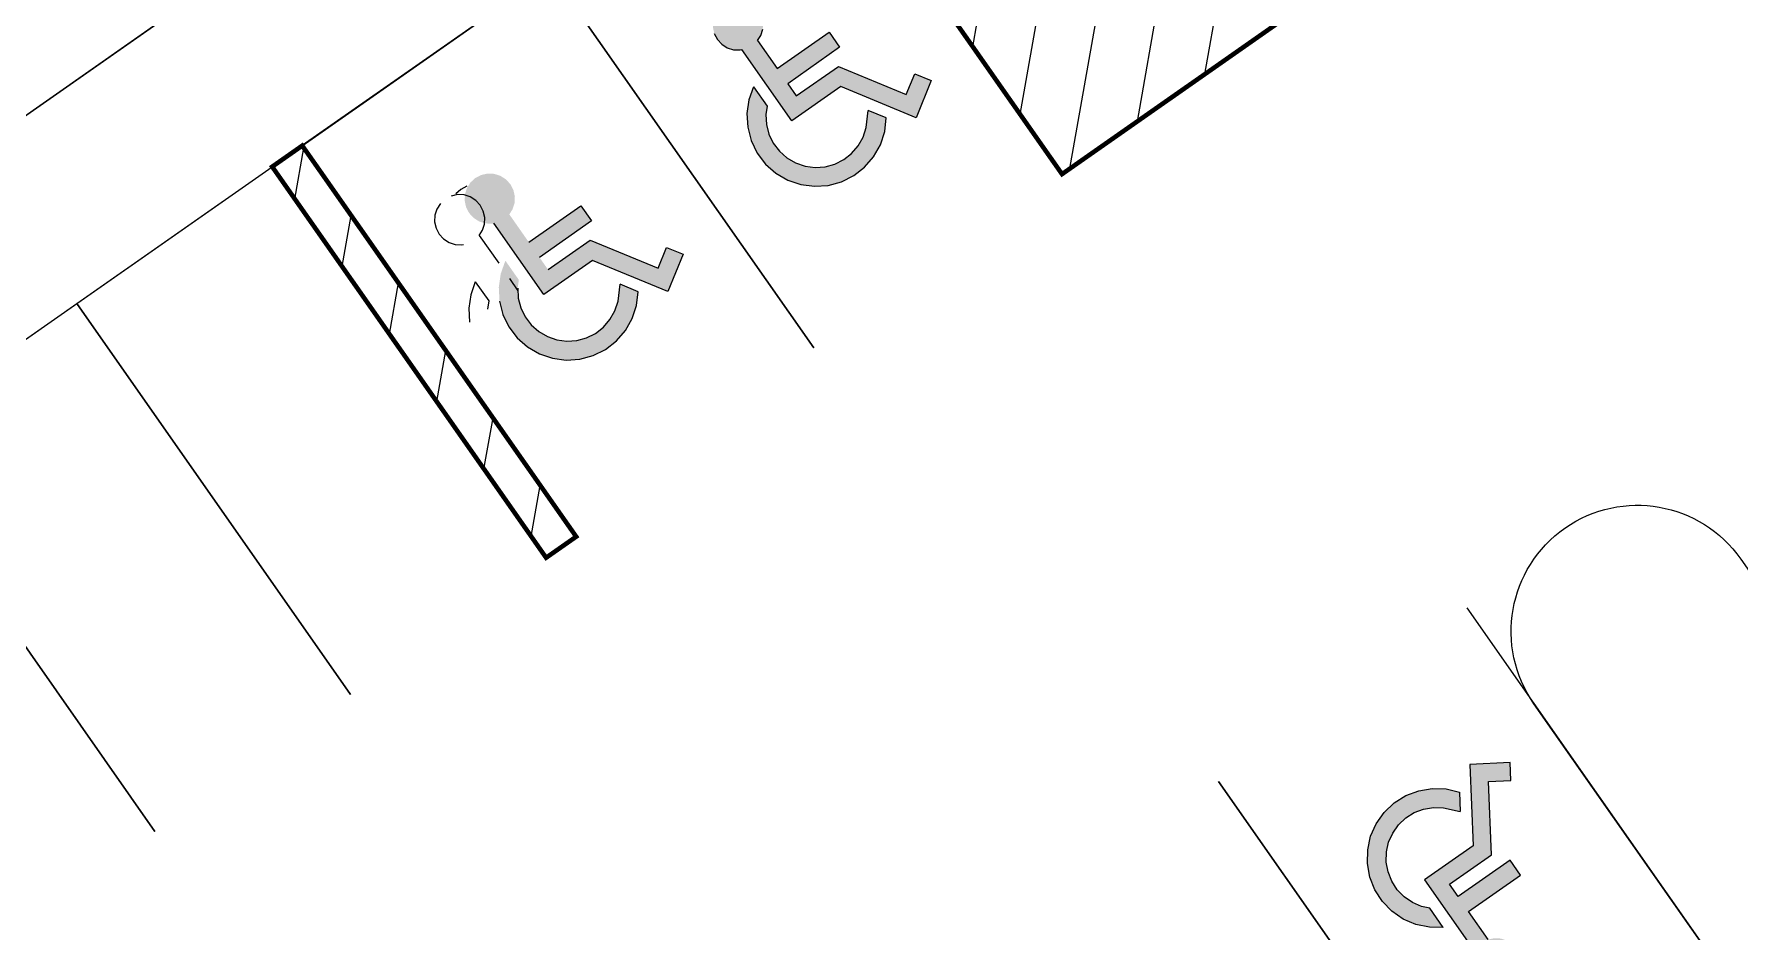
# Model space of a CAD drawing. Header units: millimetres. Extents: x 152904052 to 153933663, y 538271515 to 539240469.
# Drawn here: x 153312901 to 153331479, y 538645618 to 538655400 of the extents above; entities that cross this region are included whole.
import ezdxf

# ---------------------------------------------------------------- set-up
doc = ezdxf.new("R2010")
doc.units = ezdxf.units.MM
doc.layers.add('SCHM', color=9, linetype='Continuous')
pattern_1 = [(80, (122809884.9, 494497989), (-625.352923, 110.266593), [])]

msp = doc.modelspace()

# ---------------------------------------------------------------- hatches: boundary and pattern name
at = {"layer": 'SCHM'}
h = msp.add_hatch(dxfattribs=at)
h.set_pattern_fill('ANSI31', color=256, scale=200, angle=35)
h.set_pattern_definition(pattern_1)
h.paths.add_polyline_path([(153324096, 538653874.4), (153326799.2, 538655767.2), (153323934.5, 538659858.6), (153321231.2, 538657965.7)])
for points in [[(153320824.5, 538655593.9), (153320791.5, 538655657.4), (153320743.1, 538655710.1), (153320682.8, 538655748.6), (153320614.5, 538655770.1), (153320543, 538655773.2), (153320473.1, 538655757.8), (153320409.6, 538655724.7), (153320356.9, 538655676.4), (153320318.4, 538655616), (153320296.9, 538655547.7), (153320293.8, 538655476.2), (153320309.3, 538655406.4), (153320342.3, 538655342.9), (153320390.7, 538655290.1), (153320451, 538655251.7), (153320519.3, 538655230.2), (153320590.8, 538655227), (153320610.3, 538655231.4), (153321154, 538654454.9), (153321685.9, 538654827.4), (153322505.8, 538654489), (153322672.7, 538654893.5), (153322492.6, 538654967.8), (153322400, 538654743.4), (153321661.6, 538655048.2), (153321201.8, 538654726.3), (153321108.2, 538654860), (153321674.4, 538655256.5), (153321559.1, 538655421.2), (153320992.8, 538655024.7), (153320780, 538655328.7), (153320815.4, 538655384.3), (153320836.9, 538655452.5), (153320840, 538655524)], [(153320870.9, 538654525.1), (153320883.8, 538654614.5), (153320737, 538654824.2), (153320686.7, 538654682.8), (153320665.2, 538654534.3), (153320673.4, 538654384.5), (153320710.8, 538654239.2), (153320776.1, 538654104.1), (153320866.7, 538653984.5), (153320979, 538653885), (153321108.7, 538653809.6), (153321250.8, 538653761.1), (153321399.5, 538653741.6), (153321549.2, 538653751.6), (153321694, 538653791), (153321828.3, 538653858), (153321946.7, 538653950.1), (153322044.7, 538654063.8), (153322118.5, 538654194.4), (153322165.1, 538654337.1), (153322182.7, 538654486.1), (153321986, 538654567.2), (153321964, 538654381.3), (153321930.1, 538654277.4), (153321876.3, 538654182.1), (153321804.9, 538654099.3), (153321718.6, 538654032.2), (153321620.7, 538653983.3), (153321515.2, 538653954.6), (153321406.1, 538653947.3), (153321297.6, 538653961.5), (153321194.1, 538653996.9), (153321099.6, 538654051.8), (153321017.7, 538654124.3), (153320951.7, 538654211.5), (153320904.1, 538654310), (153320876.8, 538654415.9)], [(153318121.3, 538653701.1), (153318088.3, 538653764.6), (153318039.9, 538653817.3), (153317979.6, 538653855.8), (153317911.3, 538653877.3), (153317839.8, 538653880.4), (153317769.9, 538653864.9), (153317706.4, 538653831.9), (153317653.7, 538653783.6), (153317615.2, 538653723.2), (153317593.7, 538653654.9), (153317590.6, 538653583.4), (153317606.1, 538653513.6), (153317639.1, 538653450.1), (153317687.5, 538653397.3), (153317747.8, 538653358.9), (153317816.1, 538653337.4), (153317887.6, 538653334.2), (153317907.1, 538653338.6), (153318450.8, 538652562.1), (153318982.7, 538652934.6), (153319802.6, 538652596.2), (153319969.5, 538653000.7), (153319789.4, 538653075), (153319696.8, 538652850.6), (153318958.4, 538653155.4), (153318498.6, 538652833.5), (153318405, 538652967.2), (153318971.2, 538653363.7), (153318855.9, 538653528.4), (153318289.6, 538653131.9), (153318076.8, 538653435.9), (153318112.2, 538653491.5), (153318133.7, 538653559.7), (153318136.8, 538653631.2)], [(153318167.7, 538652632.3), (153318180.6, 538652721.7), (153318033.8, 538652931.4), (153317983.5, 538652790), (153317962, 538652641.5), (153317970.2, 538652491.7), (153318007.6, 538652346.4), (153318072.9, 538652211.3), (153318163.5, 538652091.7), (153318275.8, 538651992.2), (153318405.5, 538651916.8), (153318547.6, 538651868.3), (153318696.3, 538651848.8), (153318846, 538651858.8), (153318990.8, 538651898.2), (153319125.1, 538651965.2), (153319243.5, 538652057.3), (153319341.5, 538652170.9), (153319415.3, 538652301.6), (153319461.8, 538652444.3), (153319479.5, 538652593.3), (153319282.8, 538652674.4), (153319260.8, 538652488.5), (153319226.9, 538652384.6), (153319173.1, 538652289.3), (153319101.7, 538652206.5), (153319015.4, 538652139.3), (153318917.5, 538652090.5), (153318812, 538652061.8), (153318702.9, 538652054.5), (153318594.4, 538652068.7), (153318490.9, 538652104.1), (153318396.4, 538652159), (153318314.5, 538652231.5), (153318248.5, 538652318.7), (153318200.9, 538652417.2), (153318173.6, 538652523.1)], [(153329001.3, 538645485.3), (153329049.7, 538645432.5), (153329082.7, 538645369.1), (153329098.2, 538645299.2), (153329095.1, 538645227.7), (153329073.6, 538645159.4), (153329035.1, 538645099.1), (153328982.3, 538645050.7), (153328918.9, 538645017.7), (153328849, 538645002.2), (153328777.5, 538645005.3), (153328709.2, 538645026.8), (153328648.9, 538645065.3), (153328600.5, 538645118.1), (153328567.5, 538645181.5), (153328552, 538645251.4), (153328555.1, 538645322.9), (153328576.6, 538645391.2), (153328587.4, 538645408), (153328043.7, 538646184.5), (153328575.6, 538646556.9), (153328538.1, 538647443.1), (153328975.3, 538647461.6), (153328983.5, 538647266.9), (153328741, 538647256.7), (153328774.8, 538646458.5), (153328315, 538646136.6), (153328408.7, 538646002.8), (153328975, 538646399.3), (153329090.3, 538646234.7), (153328524, 538645838.2), (153328736.9, 538645534.1), (153328801.2, 538645548.4), (153328872.7, 538645545.3), (153328941, 538645523.8)], [(153328012.8, 538645894.4), (153328101.3, 538645876), (153328248.1, 538645666.4), (153328098, 538645667.5), (153327951.2, 538645698), (153327813.1, 538645756.9), (153327689.4, 538645841.8), (153327584.8, 538645949.4), (153327503.4, 538646075.4), (153327448.3, 538646215), (153327421.8, 538646362.7), (153327424.9, 538646512.7), (153327457.4, 538646659.2), (153327518, 538646796.4), (153327604.5, 538646919), (153327713.4, 538647022.3), (153327840.5, 538647102), (153327980.8, 538647155.3), (153328128.8, 538647179.9), (153328278.8, 538647174.9), (153328424.8, 538647140.5), (153328433.8, 538646927.9), (153328251.6, 538646970.9), (153328142.3, 538646974.5), (153328034.4, 538646956.6), (153327932.2, 538646917.8), (153327839.5, 538646859.6), (153327760.2, 538646784.4), (153327697.1, 538646695), (153327652.9, 538646595), (153327629.2, 538646488.2), (153327627, 538646378.9), (153327646.3, 538646271.2), (153327686.4, 538646169.5), (153327745.8, 538646077.6), (153327822, 538645999.2), (153327912.2, 538645937.3)]]:
    msp.add_hatch(color=256, dxfattribs=at).paths.add_polyline_path(points)
h = msp.add_hatch(dxfattribs=at)
h.set_pattern_fill('ANSI31', color=256, scale=200, angle=35)
h.set_pattern_definition(pattern_1)
h.paths.add_polyline_path([(153318477.3, 538649694.7), (153318804.9, 538649924.2), (153315821.7, 538654184.6), (153315494.1, 538653955.2)])

# ---------------------------------------------------------------- linework, layer by layer
for p, q in [((153320815.4, 538655384.3), (153320836.9, 538655452.5)), ((153320992.8, 538655024.7), (153321559.1, 538655421.2)), ((153321559.1, 538655421.2), (153321674.4, 538655256.5)), ((153320309.3, 538655406.4), (153320342.3, 538655342.9)), ((153320342.3, 538655342.9), (153320390.7, 538655290.1)), ((153320390.7, 538655290.1), (153320451, 538655251.7)), ((153320451, 538655251.7), (153320519.3, 538655230.2)), ((153320780, 538655328.7), (153320815.4, 538655384.3)), ((153320780, 538655328.7), (153320992.8, 538655024.7)), ((153321674.4, 538655256.5), (153321108.2, 538654860)), ((153320519.3, 538655230.2), (153320590.8, 538655227)), ((153320590.8, 538655227), (153320610.3, 538655231.4)), ((153321154, 538654454.9), (153320610.3, 538655231.4)), ((153321201.8, 538654726.3), (153321661.6, 538655048.2)), ((153321661.6, 538655048.2), (153322400, 538654743.4)), ((153322400, 538654743.4), (153322492.6, 538654967.8)), ((153322492.6, 538654967.8), (153322672.7, 538654893.5)), ((153322672.7, 538654893.5), (153322505.8, 538654489)), ((153320686.7, 538654682.8), (153320665.2, 538654534.3)), ((153320737, 538654824.2), (153320686.7, 538654682.8)), ((153320737, 538654824.2), (153320883.8, 538654614.5)), ((153321108.2, 538654860), (153321201.8, 538654726.3)), ((153321685.9, 538654827.4), (153321154, 538654454.9)), ((153322505.8, 538654489), (153321685.9, 538654827.4)), ((153320665.2, 538654534.3), (153320673.4, 538654384.5)), ((153320883.8, 538654614.5), (153320870.9, 538654525.1)), ((153320870.9, 538654525.1), (153320876.8, 538654415.9)), ((153321964, 538654381.3), (153321986, 538654567.2)), ((153322182.7, 538654486.1), (153321986, 538654567.2)), ((153320673.4, 538654384.5), (153320710.8, 538654239.2)), ((153320876.8, 538654415.9), (153320904.1, 538654310)), ((153320904.1, 538654310), (153320951.7, 538654211.5)), ((153321930.1, 538654277.4), (153321964, 538654381.3)), ((153322118.5, 538654194.4), (153322165.1, 538654337.1)), ((153322165.1, 538654337.1), (153322182.7, 538654486.1)), ((153320710.8, 538654239.2), (153320776.1, 538654104.1)), ((153320951.7, 538654211.5), (153321017.7, 538654124.3)), ((153321017.7, 538654124.3), (153321099.6, 538654051.8)), ((153321804.9, 538654099.3), (153321876.3, 538654182.1)), ((153321876.3, 538654182.1), (153321930.1, 538654277.4)), ((153322044.7, 538654063.8), (153322118.5, 538654194.4)), ((153320776.1, 538654104.1), (153320866.7, 538653984.5)), ((153320866.7, 538653984.5), (153320979, 538653885)), ((153321099.6, 538654051.8), (153321194.1, 538653996.9)), ((153321194.1, 538653996.9), (153321297.6, 538653961.5)), ((153321297.6, 538653961.5), (153321406.1, 538653947.3)), ((153321406.1, 538653947.3), (153321515.2, 538653954.6)), ((153321515.2, 538653954.6), (153321620.7, 538653983.3)), ((153321620.7, 538653983.3), (153321718.6, 538654032.2)), ((153321718.6, 538654032.2), (153321804.9, 538654099.3)), ((153321828.3, 538653858), (153321946.7, 538653950.1)), ((153321946.7, 538653950.1), (153322044.7, 538654063.8)), ((153320979, 538653885), (153321108.7, 538653809.6)), ((153321108.7, 538653809.6), (153321250.8, 538653761.1)), ((153321250.8, 538653761.1), (153321399.5, 538653741.6)), ((153321399.5, 538653741.6), (153321549.2, 538653751.6)), ((153321549.2, 538653751.6), (153321694, 538653791)), ((153321694, 538653791), (153321828.3, 538653858)), ((153317512.1, 538653651), (153317442.3, 538653635.5)), ((153317548.8, 538653708.4), (153317496, 538653660)), ((153317583.6, 538653647.9), (153317512.1, 538653651)), ((153317612.3, 538653741.4), (153317548.8, 538653708.4)), ((153317651.9, 538653626.4), (153317583.6, 538653647.9)), ((153317712.3, 538653587.9), (153317651.9, 538653626.4)), ((153317760.6, 538653535.1), (153317712.3, 538653587.9)), ((153317266.1, 538653425.5), (153317262.9, 538653354)), ((153317287.6, 538653493.8), (153317266.1, 538653425.5)), ((153317326, 538653554.1), (153317287.6, 538653493.8)), ((153317793.6, 538653471.7), (153317760.6, 538653535.1)), ((153317809.1, 538653401.8), (153317793.6, 538653471.7)), ((153317806, 538653330.3), (153317809.1, 538653401.8)), ((153318289.6, 538653131.9), (153318855.9, 538653528.4)), ((153318855.9, 538653528.4), (153318971.2, 538653363.7)), ((153317262.9, 538653354), (153317278.4, 538653284.1)), ((153317278.4, 538653284.1), (153317311.5, 538653220.7)), ((153317311.5, 538653220.7), (153317359.8, 538653167.9)), ((153317749.1, 538653206.5), (153317784.5, 538653262)), ((153317749.1, 538653206.5), (153317962, 538652902.5)), ((153317784.5, 538653262), (153317806, 538653330.3)), ((153318450.8, 538652562.1), (153317907.1, 538653338.6)), ((153318971.2, 538653363.7), (153318405, 538652967.2)), ((153317359.8, 538653167.9), (153317420.2, 538653129.4)), ((153317420.2, 538653129.4), (153317488.4, 538653107.9)), ((153317488.4, 538653107.9), (153317559.9, 538653104.8)), ((153317559.9, 538653104.8), (153317579.5, 538653109.1)), ((153318498.6, 538652833.5), (153318958.4, 538653155.4)), ((153318958.4, 538653155.4), (153319696.8, 538652850.6)), ((153319696.8, 538652850.6), (153319789.4, 538653075)), ((153319789.4, 538653075), (153319969.5, 538653000.7)), ((153318982.7, 538652934.6), (153318450.8, 538652562.1)), ((153319802.6, 538652596.2), (153318982.7, 538652934.6)), ((153319969.5, 538653000.7), (153319802.6, 538652596.2)), ((153317706.2, 538652702), (153317655.9, 538652560.6)), ((153317706.2, 538652702), (153317852.9, 538652492.3)), ((153318077.3, 538652737.8), (153318171, 538652604)), ((153319260.8, 538652488.5), (153319282.8, 538652674.4)), ((153319479.5, 538652593.3), (153319282.8, 538652674.4)), ((153317655.9, 538652560.6), (153317634.4, 538652412.1)), ((153317852.9, 538652492.3), (153317840, 538652402.9)), ((153317970.2, 538652491.7), (153318007.6, 538652346.4)), ((153318167.7, 538652632.3), (153318173.6, 538652523.1)), ((153318173.6, 538652523.1), (153318200.9, 538652417.2)), ((153319226.9, 538652384.6), (153319260.8, 538652488.5)), ((153319461.8, 538652444.3), (153319479.5, 538652593.3)), ((153317634.4, 538652412.1), (153317642.5, 538652262.3)), ((153318007.6, 538652346.4), (153318072.9, 538652211.3)), ((153318200.9, 538652417.2), (153318248.5, 538652318.7)), ((153318248.5, 538652318.7), (153318314.5, 538652231.5)), ((153319101.7, 538652206.5), (153319173.1, 538652289.3)), ((153319173.1, 538652289.3), (153319226.9, 538652384.6)), ((153319341.5, 538652170.9), (153319415.3, 538652301.6)), ((153319415.3, 538652301.6), (153319461.8, 538652444.3)), ((153318072.9, 538652211.3), (153318163.5, 538652091.7)), ((153318163.5, 538652091.7), (153318275.8, 538651992.2)), ((153318314.5, 538652231.5), (153318396.4, 538652159)), ((153318396.4, 538652159), (153318490.9, 538652104.1)), ((153318490.9, 538652104.1), (153318594.4, 538652068.7)), ((153318812, 538652061.8), (153318917.5, 538652090.5)), ((153318917.5, 538652090.5), (153319015.4, 538652139.3)), ((153319015.4, 538652139.3), (153319101.7, 538652206.5)), ((153319243.5, 538652057.3), (153319341.5, 538652170.9)), ((153318275.8, 538651992.2), (153318405.5, 538651916.8)), ((153318405.5, 538651916.8), (153318547.6, 538651868.3)), ((153318594.4, 538652068.7), (153318702.9, 538652054.5)), ((153318702.9, 538652054.5), (153318812, 538652061.8)), ((153318846, 538651858.8), (153318990.8, 538651898.2)), ((153318990.8, 538651898.2), (153319125.1, 538651965.2)), ((153319125.1, 538651965.2), (153319243.5, 538652057.3)), ((153318547.6, 538651868.3), (153318696.3, 538651848.8)), ((153318696.3, 538651848.8), (153318846, 538651858.8)), ((153328975.3, 538647461.6), (153328538.1, 538647443.1)), ((153328538.1, 538647443.1), (153328575.6, 538646556.9)), ((153328983.5, 538647266.9), (153328975.3, 538647461.6)), ((153328741, 538647256.7), (153328983.5, 538647266.9)), ((153328774.8, 538646458.5), (153328741, 538647256.7)), ((153327713.4, 538647022.3), (153327840.5, 538647102)), ((153327840.5, 538647102), (153327980.8, 538647155.3)), ((153327980.8, 538647155.3), (153328128.8, 538647179.9)), ((153328128.8, 538647179.9), (153328278.8, 538647174.9)), ((153328278.8, 538647174.9), (153328424.8, 538647140.5)), ((153328424.8, 538647140.5), (153328433.8, 538646927.9)), ((153327518, 538646796.4), (153327604.5, 538646919)), ((153327604.5, 538646919), (153327713.4, 538647022.3)), ((153327839.5, 538646859.6), (153327932.2, 538646917.8)), ((153327932.2, 538646917.8), (153328034.4, 538646956.6)), ((153328034.4, 538646956.6), (153328142.3, 538646974.5)), ((153328142.3, 538646974.5), (153328251.6, 538646970.9)), ((153328251.6, 538646970.9), (153328433.8, 538646927.9)), ((153327457.4, 538646659.2), (153327518, 538646796.4)), ((153327652.9, 538646595), (153327697.1, 538646695)), ((153327697.1, 538646695), (153327760.2, 538646784.4)), ((153327760.2, 538646784.4), (153327839.5, 538646859.6)), ((153327421.8, 538646362.7), (153327424.9, 538646512.7)), ((153327424.9, 538646512.7), (153327457.4, 538646659.2)), ((153327629.2, 538646488.2), (153327652.9, 538646595)), ((153328575.6, 538646556.9), (153328043.7, 538646184.5)), ((153327448.3, 538646215), (153327421.8, 538646362.7)), ((153327627, 538646378.9), (153327629.2, 538646488.2)), ((153327646.3, 538646271.2), (153327627, 538646378.9)), ((153328315, 538646136.6), (153328774.8, 538646458.5)), ((153328975, 538646399.3), (153328408.7, 538646002.8)), ((153329090.3, 538646234.7), (153328975, 538646399.3)), ((153327503.4, 538646075.4), (153327448.3, 538646215)), ((153327686.4, 538646169.5), (153327646.3, 538646271.2)), ((153327745.8, 538646077.6), (153327686.4, 538646169.5)), ((153328043.7, 538646184.5), (153328587.4, 538645408)), ((153328408.7, 538646002.8), (153328315, 538646136.6)), ((153328524, 538645838.2), (153329090.3, 538646234.7)), ((153327584.8, 538645949.4), (153327503.4, 538646075.4)), ((153327689.4, 538645841.8), (153327584.8, 538645949.4)), ((153327822, 538645999.2), (153327745.8, 538646077.6)), ((153327912.2, 538645937.3), (153327822, 538645999.2)), ((153327813.1, 538645756.9), (153327689.4, 538645841.8)), ((153328012.8, 538645894.4), (153327912.2, 538645937.3)), ((153328101.3, 538645876), (153328012.8, 538645894.4)), ((153328248.1, 538645666.4), (153328101.3, 538645876)), ((153328736.9, 538645534.1), (153328524, 538645838.2)), ((153327951.2, 538645698), (153327813.1, 538645756.9)), ((153328098, 538645667.5), (153327951.2, 538645698)), ((153328248.1, 538645666.4), (153328098, 538645667.5))]:
    msp.add_line(p, q, dxfattribs=at)
at = {"layer": 'SCHM', "ltscale": 0.0008}
for points in [[(153341837.2, 538667852.2, -1), (153339584.5, 538666274.8), (153337447.9, 538669326.2), (153211134.7, 538580880.7), (153213271.3, 538577829.3, -1), (153211018.6, 538576252), (153205598.3, 538583993, -1), (153207851, 538585570.3), (153209987.5, 538582519), (153336300.8, 538670964.5), (153334164.2, 538674015.8, -1), (153336416.9, 538675593.2)], [(153216152.1, 538568920.6, -1), (153218404.8, 538570497.9), (153220541.3, 538567446.6), (153331372.6, 538645051.5), (153329236, 538648102.8, -1), (153331488.7, 538649680.2), (153336909, 538641939.2, -1), (153334656.3, 538640361.8), (153332519.8, 538643413.2), (153221688.5, 538565808.3), (153223825.1, 538562756.9, -1), (153221572.4, 538561179.6)]]:
    msp.add_lwpolyline(points, format="xyb", close=True, dxfattribs=at)
at = {"layer": 'SCHM', "const_width": 50}
for points in [[(153324096, 538653874.4), (153326799.2, 538655767.2), (153323934.5, 538659858.6), (153321231.2, 538657965.7)], [(153318477.3, 538649694.7), (153318804.9, 538649924.2), (153315821.7, 538654184.6), (153315494.1, 538653955.2)]]:
    msp.add_lwpolyline(points, close=True, dxfattribs=at)
at = {"layer": 'SCHM'}
for points in [[(153309235.1, 538658360.9), (153312217.7, 538654101.3), (153314347.5, 538655592.6), (153311364.9, 538659852.2)], [(153324096, 538653874.4), (153321228.1, 538657970.2), (153318524.9, 538656077.4), (153321392.8, 538651981.6)], [(153321392.8, 538651981.6), (153318524.9, 538656077.4), (153315821.7, 538654184.6), (153318689.6, 538650088.8)], [(153316347.5, 538648203.4), (153313364.9, 538652463), (153315494.7, 538653954.3), (153318477.3, 538649694.7)], [(153314217.7, 538646712.1), (153311235.1, 538650971.7), (153313364.9, 538652463), (153316347.5, 538648203.4)], [(153312087.9, 538645220.8), (153309105.3, 538649480.4), (153311235.1, 538650971.7), (153314217.7, 538646712.1)], [(153328504.5, 538649147.6), (153331372.4, 538645051.8), (153328669.2, 538643159), (153325801.3, 538647254.8)], [(153325801.3, 538647254.8), (153328669.2, 538643159), (153325966, 538641266.2), (153323098.1, 538645362)]]:
    msp.add_lwpolyline(points, dxfattribs=at)

doc.saveas('drawing.dxf')
